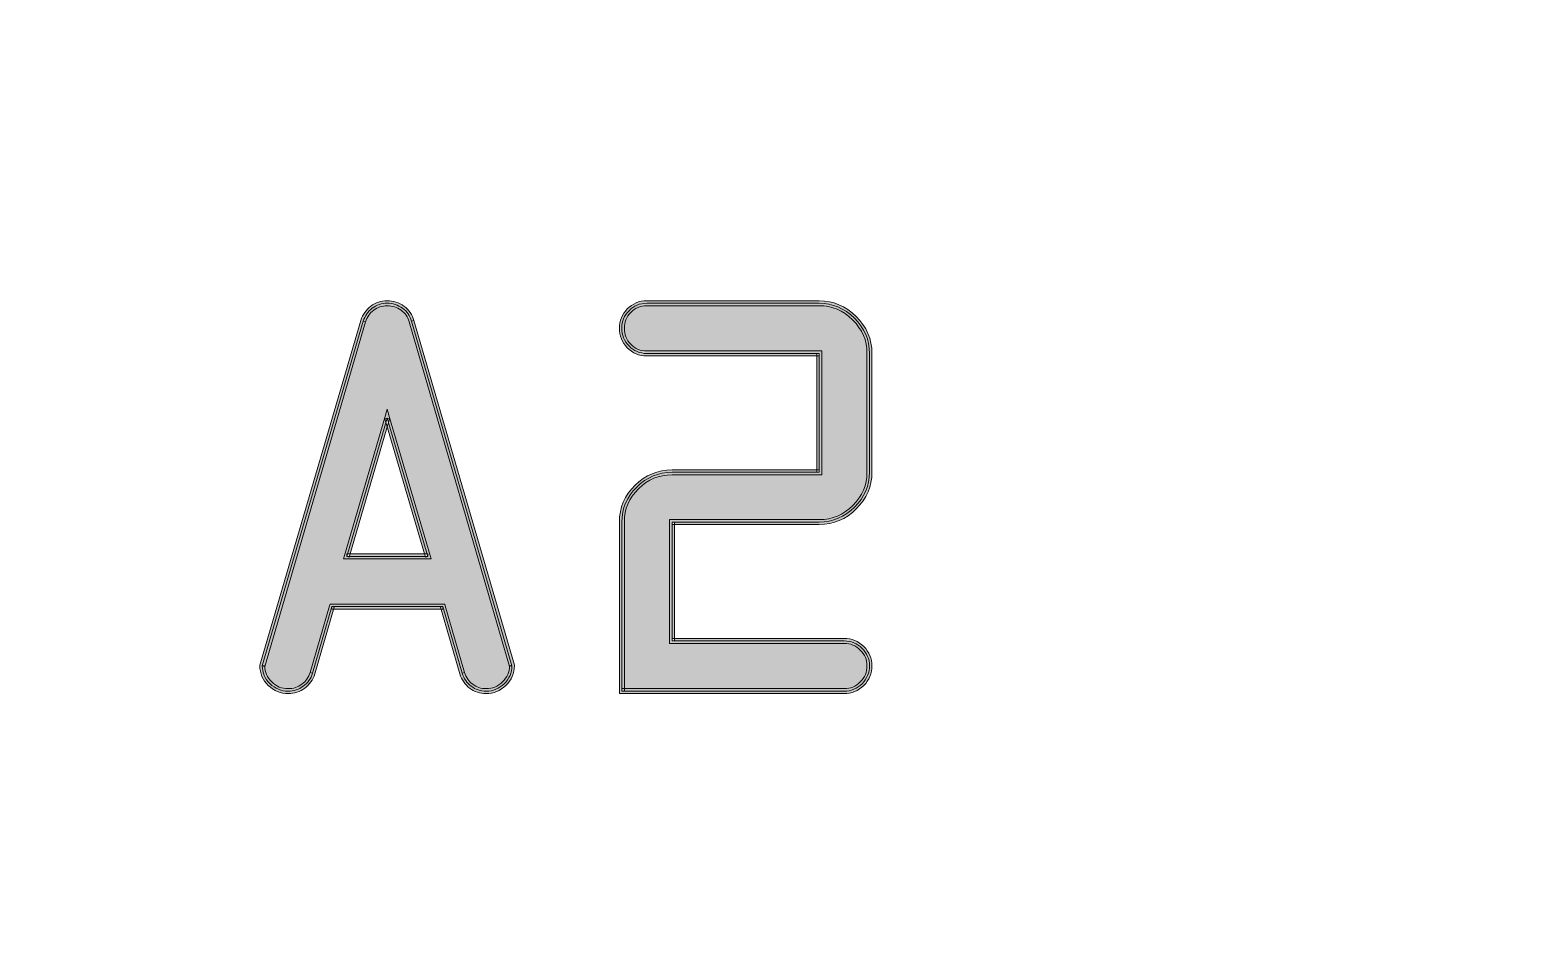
# Model space of a CAD drawing. Header units: inches. Extents: x 3.6 to 56.9, y 3.5 to 76.6.
# Drawn here: x 7.498 to 11.053, y 19.678 to 21.837 of the extents above; entities that cross this region are included whole.
import ezdxf

# ---------------------------------------------------------------- set-up
doc = ezdxf.new("R2010")
doc.units = ezdxf.units.IN
doc.header["$MEASUREMENT"] = 0
doc.layers.add('board', color=7, linetype='Continuous')
doc.layers.add('silk', color=7, linetype='Continuous')

msp = doc.modelspace()

# ---------------------------------------------------------------- hatches: boundary and pattern name
at = {"layer": 'silk', "true_color": 0xffffff}
h = msp.add_hatch(color=7, dxfattribs=at)
h.dxf.hatch_style = 2
edge = h.paths.add_edge_path()
edge.add_spline(control_points=[(8.9004, 20.2756), (8.9004, 20.2756), (9.4272, 20.2756), (9.4272, 20.2756), (9.4425, 20.2756), (9.4545, 20.2806), (9.4655, 20.2916), (9.4765, 20.3026), (9.4814, 20.3145), (9.4814, 20.3299), (9.4814, 20.3444), (9.4765, 20.356), (9.4655, 20.3669), (9.4545, 20.3779), (9.4425, 20.3829), (9.4272, 20.3829), (9.4272, 20.3829), (9.0194, 20.3829), (9.0194, 20.3829), (9.0194, 20.3829), (9.0136, 20.3829), (9.0136, 20.3829), (9.0136, 20.3829), (9.0136, 20.3888), (9.0136, 20.3888), (9.0136, 20.3888), (9.0136, 20.6705), (9.0136, 20.6705), (9.0136, 20.6705), (9.0136, 20.6763), (9.0136, 20.6763), (9.0136, 20.6763), (9.0194, 20.6763), (9.0194, 20.6763), (9.0194, 20.6763), (9.3683, 20.6763), (9.3683, 20.6763), (9.3993, 20.6763), (9.4251, 20.6872), (9.4478, 20.71), (9.4706, 20.7327), (9.4814, 20.7581), (9.4814, 20.7883), (9.4814, 20.7883), (9.4814, 21.07), (9.4814, 21.07), (9.4814, 21.101), (9.4704, 21.1267), (9.4473, 21.1495), (9.4241, 21.1723), (9.3985, 21.1831), (9.3683, 21.1831), (9.3683, 21.1831), (8.9593, 21.1831), (8.9593, 21.1831), (8.944, 21.1831), (8.9323, 21.1782), (8.9217, 21.1673), (8.9111, 21.1563), (8.9063, 21.1446), (8.9063, 21.1301), (8.9063, 21.1147), (8.9111, 21.1027), (8.9217, 21.0918), (8.9323, 21.0808), (8.944, 21.0759), (8.9593, 21.0759), (8.9593, 21.0759), (9.3683, 21.0759), (9.3683, 21.0759), (9.3683, 21.0759), (9.3742, 21.0759), (9.3742, 21.0759), (9.3742, 21.0759), (9.3742, 21.07), (9.3742, 21.07), (9.3742, 21.07), (9.3742, 20.7883), (9.3742, 20.7883), (9.3742, 20.7883), (9.3742, 20.7824), (9.3742, 20.7824), (9.3742, 20.7824), (9.3683, 20.7824), (9.3683, 20.7824), (9.3683, 20.7824), (9.0194, 20.7824), (9.0194, 20.7824), (8.9884, 20.7824), (8.9627, 20.7717), (8.9399, 20.7493), (8.9172, 20.727), (8.9063, 20.7015), (8.9063, 20.6705), (8.9063, 20.6705), (8.9063, 20.2697), (8.9063, 20.2697), (8.9063, 20.2697), (8.9004, 20.2697), (8.9004, 20.2697), (8.9004, 20.2697), (8.9004, 20.2756), (8.9004, 20.2756)], knot_values=[0, 0, 0, 0, 1, 1, 1, 2, 2, 2, 3, 3, 3, 4, 4, 4, 5, 5, 5, 6, 6, 6, 7, 7, 7, 8, 8, 8, 9, 9, 9, 10, 10, 10, 11, 11, 11, 12, 12, 12, 13, 13, 13, 14, 14, 14, 15, 15, 15, 16, 16, 16, 17, 17, 17, 18, 18, 18, 19, 19, 19, 20, 20, 20, 21, 21, 21, 22, 22, 22, 23, 23, 23, 24, 24, 24, 25, 25, 25, 26, 26, 26, 27, 27, 27, 28, 28, 28, 29, 29, 29, 30, 30, 30, 31, 31, 31, 32, 32, 32, 33, 33, 33, 34, 34, 34, 34], degree=3, periodic=1)
edge = h.paths.add_edge_path()
edge.add_spline(control_points=[(8.8945, 20.2697), (8.8945, 20.2697), (8.8945, 20.6705), (8.8945, 20.6705), (8.8945, 20.7039), (8.9072, 20.7338), (8.9316, 20.7577), (8.956, 20.7817), (8.9861, 20.7942), (9.0194, 20.7942), (9.0194, 20.7942), (9.3683, 20.7942), (9.3683, 20.7942), (9.3683, 20.7942), (9.3683, 20.7883), (9.3683, 20.7883), (9.3683, 20.7883), (9.3624, 20.7883), (9.3624, 20.7883), (9.3624, 20.7883), (9.3624, 21.07), (9.3624, 21.07), (9.3624, 21.07), (9.3683, 21.07), (9.3683, 21.07), (9.3683, 21.07), (9.3683, 21.0641), (9.3683, 21.0641), (9.3683, 21.0641), (8.9593, 21.0641), (8.9593, 21.0641), (8.9416, 21.0641), (8.9255, 21.0709), (8.9133, 21.0836), (8.9011, 21.0962), (8.8945, 21.1125), (8.8945, 21.1301), (8.8945, 21.147), (8.9011, 21.1629), (8.9133, 21.1754), (8.9255, 21.1881), (8.9416, 21.1949), (8.9593, 21.1949), (8.9593, 21.1949), (9.3683, 21.1949), (9.3683, 21.1949), (9.4009, 21.1949), (9.4308, 21.1822), (9.4555, 21.1579), (9.4803, 21.1335), (9.4932, 21.1034), (9.4932, 21.07), (9.4932, 21.07), (9.4932, 20.7883), (9.4932, 20.7883), (9.4932, 20.7557), (9.4805, 20.726), (9.4561, 20.7016), (9.4318, 20.6773), (9.4017, 20.6646), (9.3683, 20.6646), (9.3683, 20.6646), (9.0194, 20.6646), (9.0194, 20.6646), (9.0194, 20.6646), (9.0194, 20.6705), (9.0194, 20.6705), (9.0194, 20.6705), (9.0253, 20.6705), (9.0253, 20.6705), (9.0253, 20.6705), (9.0253, 20.3888), (9.0253, 20.3888), (9.0253, 20.3888), (9.0194, 20.3888), (9.0194, 20.3888), (9.0194, 20.3888), (9.0194, 20.3947), (9.0194, 20.3947), (9.0194, 20.3947), (9.4272, 20.3947), (9.4272, 20.3947), (9.4449, 20.3947), (9.4612, 20.3879), (9.4738, 20.3753), (9.4864, 20.3627), (9.4932, 20.3468), (9.4932, 20.3299), (9.4932, 20.3122), (9.4864, 20.2959), (9.4738, 20.2833), (9.4612, 20.2706), (9.4449, 20.2639), (9.4272, 20.2639), (9.4272, 20.2639), (8.9004, 20.2639), (8.9004, 20.2639), (8.9004, 20.2639), (8.8945, 20.2639), (8.8945, 20.2639), (8.8945, 20.2639), (8.8945, 20.2697), (8.8945, 20.2697)], knot_values=[0, 0, 0, 0, 1, 1, 1, 2, 2, 2, 3, 3, 3, 4, 4, 4, 5, 5, 5, 6, 6, 6, 7, 7, 7, 8, 8, 8, 9, 9, 9, 10, 10, 10, 11, 11, 11, 12, 12, 12, 13, 13, 13, 14, 14, 14, 15, 15, 15, 16, 16, 16, 17, 17, 17, 18, 18, 18, 19, 19, 19, 20, 20, 20, 21, 21, 21, 22, 22, 22, 23, 23, 23, 24, 24, 24, 25, 25, 25, 26, 26, 26, 27, 27, 27, 28, 28, 28, 29, 29, 29, 30, 30, 30, 31, 31, 31, 32, 32, 32, 33, 33, 33, 34, 34, 34, 34], degree=3, periodic=1)
h.paths.add_polyline_path([(8.243, 20.5908), (8.3385, 20.9184), (8.3441, 20.9377), (8.3498, 20.9184), (8.4464, 20.5908), (8.4487, 20.5832), (8.4408, 20.5832), (8.2487, 20.5832), (8.2408, 20.5832)])
h.paths.add_polyline_path([(8.2487, 20.595), (8.4408, 20.595), (8.4408, 20.5891), (8.4351, 20.5875), (8.3385, 20.9151), (8.3441, 20.9168), (8.3498, 20.9151), (8.2543, 20.5875), (8.2487, 20.5891)])
edge = h.paths.add_edge_path()
edge.add_spline(control_points=[(8.0542, 20.3299), (8.0542, 20.3146), (8.0593, 20.3026), (8.0707, 20.2917), (8.082, 20.2807), (8.0943, 20.2756), (8.1096, 20.2756), (8.122, 20.2756), (8.1322, 20.279), (8.142, 20.2863), (8.1519, 20.2936), (8.1581, 20.3023), (8.1617, 20.3139), (8.1617, 20.3139), (8.1673, 20.3122), (8.1673, 20.3122), (8.1673, 20.3122), (8.1617, 20.3138), (8.1617, 20.3138), (8.1617, 20.3138), (8.2077, 20.4718), (8.2077, 20.4718), (8.2077, 20.4718), (8.2089, 20.476), (8.2089, 20.476), (8.2089, 20.476), (8.2133, 20.476), (8.2133, 20.476), (8.2133, 20.476), (8.4761, 20.476), (8.4761, 20.476), (8.4761, 20.476), (8.4806, 20.476), (8.4806, 20.476), (8.4806, 20.476), (8.4818, 20.4718), (8.4818, 20.4718), (8.4818, 20.4718), (8.5278, 20.3138), (8.5278, 20.3138), (8.5278, 20.3138), (8.5221, 20.3122), (8.5221, 20.3122), (8.5221, 20.3122), (8.5277, 20.3139), (8.5277, 20.3139), (8.5314, 20.3022), (8.5374, 20.2935), (8.5469, 20.2862), (8.5563, 20.279), (8.5663, 20.2756), (8.5787, 20.2756), (8.594, 20.2756), (8.6062, 20.2807), (8.6176, 20.2917), (8.6289, 20.3026), (8.6341, 20.3146), (8.6341, 20.3299), (8.6341, 20.3299), (8.6399, 20.3299), (8.6399, 20.3299), (8.6399, 20.3299), (8.6343, 20.3282), (8.6343, 20.3282), (8.6343, 20.3282), (8.3962, 21.1449), (8.3962, 21.1449), (8.3962, 21.1449), (8.3962, 21.1451), (8.3962, 21.1451), (8.3962, 21.1451), (8.3962, 21.1452), (8.3962, 21.1452), (8.3933, 21.1567), (8.3874, 21.1652), (8.3772, 21.1724), (8.367, 21.1798), (8.3566, 21.1831), (8.3441, 21.1831), (8.3317, 21.1831), (8.3218, 21.1798), (8.3124, 21.1726), (8.3029, 21.1653), (8.2968, 21.1566), (8.2932, 21.1448), (8.2932, 21.1448), (8.2876, 21.1466), (8.2876, 21.1466), (8.2876, 21.1466), (8.2932, 21.1449), (8.2932, 21.1449), (8.2932, 21.1449), (8.054, 20.3282), (8.054, 20.3282), (8.054, 20.3282), (8.0483, 20.3299), (8.0483, 20.3299), (8.0483, 20.3299), (8.0542, 20.3299), (8.0542, 20.3299)], knot_values=[0, 0, 0, 0, 1, 1, 1, 2, 2, 2, 3, 3, 3, 4, 4, 4, 5, 5, 5, 6, 6, 6, 7, 7, 7, 8, 8, 8, 9, 9, 9, 10, 10, 10, 11, 11, 11, 12, 12, 12, 13, 13, 13, 14, 14, 14, 15, 15, 15, 16, 16, 16, 17, 17, 17, 18, 18, 18, 19, 19, 19, 20, 20, 20, 21, 21, 21, 22, 22, 22, 23, 23, 23, 24, 24, 24, 25, 25, 25, 26, 26, 26, 27, 27, 27, 28, 28, 28, 29, 29, 29, 30, 30, 30, 31, 31, 31, 32, 32, 32, 33, 33, 33, 33], degree=3, periodic=1)
edge = h.paths.add_edge_path()
edge.add_spline(control_points=[(8.0427, 20.3315), (8.0427, 20.3315), (8.2819, 21.1483), (8.2819, 21.1483), (8.2819, 21.1483), (8.2819, 21.1483), (8.2819, 21.1483), (8.2819, 21.1483), (8.2819, 21.1484), (8.2819, 21.1484), (8.2861, 21.1618), (8.2942, 21.1735), (8.3052, 21.1819), (8.3162, 21.1904), (8.3298, 21.1949), (8.3441, 21.1949), (8.3584, 21.1949), (8.3723, 21.1904), (8.3841, 21.182), (8.3959, 21.1736), (8.4042, 21.1616), (8.4076, 21.148), (8.4076, 21.148), (8.4019, 21.1466), (8.4019, 21.1466), (8.4019, 21.1466), (8.4075, 21.1482), (8.4075, 21.1482), (8.4075, 21.1482), (8.6456, 20.3315), (8.6456, 20.3315), (8.6456, 20.3315), (8.6458, 20.3307), (8.6458, 20.3307), (8.6458, 20.3307), (8.6458, 20.3299), (8.6458, 20.3299), (8.6458, 20.3121), (8.6388, 20.2958), (8.6258, 20.2832), (8.6128, 20.2706), (8.5963, 20.2639), (8.5787, 20.2639), (8.5644, 20.2639), (8.5507, 20.2684), (8.5397, 20.2769), (8.5288, 20.2853), (8.5207, 20.297), (8.5165, 20.3104), (8.5165, 20.3104), (8.5165, 20.3105), (8.5165, 20.3105), (8.5165, 20.3105), (8.5164, 20.3105), (8.5164, 20.3105), (8.5164, 20.3105), (8.4705, 20.4685), (8.4705, 20.4685), (8.4705, 20.4685), (8.4761, 20.4701), (8.4761, 20.4701), (8.4761, 20.4701), (8.4761, 20.4642), (8.4761, 20.4642), (8.4761, 20.4642), (8.2133, 20.4642), (8.2133, 20.4642), (8.2133, 20.4642), (8.2133, 20.4701), (8.2133, 20.4701), (8.2133, 20.4701), (8.219, 20.4685), (8.219, 20.4685), (8.219, 20.4685), (8.173, 20.3105), (8.173, 20.3105), (8.173, 20.3105), (8.173, 20.3105), (8.173, 20.3105), (8.173, 20.3105), (8.173, 20.3104), (8.173, 20.3104), (8.1688, 20.297), (8.1604, 20.2852), (8.149, 20.2768), (8.1377, 20.2684), (8.1239, 20.2639), (8.1096, 20.2639), (8.0919, 20.2639), (8.0755, 20.2706), (8.0625, 20.2832), (8.0495, 20.2958), (8.0424, 20.3121), (8.0424, 20.3299), (8.0424, 20.3299), (8.0424, 20.3307), (8.0424, 20.3307), (8.0424, 20.3307), (8.0427, 20.3315), (8.0427, 20.3315)], knot_values=[0, 0, 0, 0, 1, 1, 1, 2, 2, 2, 3, 3, 3, 4, 4, 4, 5, 5, 5, 6, 6, 6, 7, 7, 7, 8, 8, 8, 9, 9, 9, 10, 10, 10, 11, 11, 11, 12, 12, 12, 13, 13, 13, 14, 14, 14, 15, 15, 15, 16, 16, 16, 17, 17, 17, 18, 18, 18, 19, 19, 19, 20, 20, 20, 21, 21, 21, 22, 22, 22, 23, 23, 23, 24, 24, 24, 25, 25, 25, 26, 26, 26, 27, 27, 27, 28, 28, 28, 29, 29, 29, 30, 30, 30, 31, 31, 31, 32, 32, 32, 33, 33, 33, 33], degree=3, periodic=1)
h = msp.add_hatch(color=7, dxfattribs=at)
h.dxf.hatch_style = 2
edge = h.paths.add_edge_path()
edge.add_spline(control_points=[(8.9004, 20.2697), (8.9004, 20.2697), (8.9004, 20.6705), (8.9004, 20.6705), (8.9004, 20.7027), (8.9122, 20.7304), (8.9358, 20.7535), (8.9593, 20.7767), (8.9872, 20.7883), (9.0194, 20.7883), (9.0194, 20.7883), (9.3683, 20.7883), (9.3683, 20.7883), (9.3683, 20.7883), (9.3683, 21.07), (9.3683, 21.07), (9.3683, 21.07), (8.9593, 21.07), (8.9593, 21.07), (8.9428, 21.07), (8.9289, 21.0759), (8.9175, 21.0877), (8.9061, 21.0995), (8.9004, 21.1136), (8.9004, 21.1301), (8.9004, 21.1458), (8.9061, 21.1596), (8.9175, 21.1713), (8.9289, 21.1831), (8.9428, 21.189), (8.9593, 21.189), (8.9593, 21.189), (9.3683, 21.189), (9.3683, 21.189), (9.3997, 21.189), (9.4274, 21.1772), (9.4514, 21.1537), (9.4754, 21.1301), (9.4873, 21.1022), (9.4873, 21.07), (9.4873, 21.07), (9.4873, 20.7883), (9.4873, 20.7883), (9.4873, 20.7569), (9.4755, 20.7294), (9.452, 20.7058), (9.4284, 20.6822), (9.4005, 20.6705), (9.3683, 20.6705), (9.3683, 20.6705), (9.0194, 20.6705), (9.0194, 20.6705), (9.0194, 20.6705), (9.0194, 20.3888), (9.0194, 20.3888), (9.0194, 20.3888), (9.4272, 20.3888), (9.4272, 20.3888), (9.4437, 20.3888), (9.4579, 20.3829), (9.4697, 20.3711), (9.4814, 20.3593), (9.4873, 20.3456), (9.4873, 20.3299), (9.4873, 20.3134), (9.4814, 20.2992), (9.4697, 20.2874), (9.4579, 20.2756), (9.4437, 20.2697), (9.4272, 20.2697), (9.4272, 20.2697), (8.9004, 20.2697), (8.9004, 20.2697)], knot_values=[0, 0, 0, 0, 1, 1, 1, 2, 2, 2, 3, 3, 3, 4, 4, 4, 5, 5, 5, 6, 6, 6, 7, 7, 7, 8, 8, 8, 9, 9, 9, 10, 10, 10, 11, 11, 11, 12, 12, 12, 13, 13, 13, 14, 14, 14, 15, 15, 15, 16, 16, 16, 17, 17, 17, 18, 18, 18, 19, 19, 19, 20, 20, 20, 21, 21, 21, 22, 22, 22, 23, 23, 23, 24, 24, 24, 24], degree=3, periodic=1)
h.paths.add_polyline_path([(8.2487, 20.5891), (8.4408, 20.5891), (8.3441, 20.9168)])
edge = h.paths.add_edge_path()
edge.add_spline(control_points=[(8.0483, 20.3299), (8.0483, 20.3299), (8.2876, 21.1466), (8.2876, 21.1466), (8.2915, 21.1592), (8.2986, 21.1694), (8.3088, 21.1772), (8.319, 21.1851), (8.3308, 21.189), (8.3441, 21.189), (8.3575, 21.189), (8.3697, 21.1851), (8.3807, 21.1772), (8.3917, 21.1694), (8.3987, 21.1592), (8.4019, 21.1466), (8.4019, 21.1466), (8.6399, 20.3299), (8.6399, 20.3299), (8.6399, 20.3134), (8.6339, 20.2992), (8.6217, 20.2874), (8.6095, 20.2756), (8.5952, 20.2697), (8.5787, 20.2697), (8.5653, 20.2697), (8.5535, 20.2737), (8.5433, 20.2815), (8.5331, 20.2894), (8.526, 20.2996), (8.5221, 20.3122), (8.5221, 20.3122), (8.4761, 20.4701), (8.4761, 20.4701), (8.4761, 20.4701), (8.2133, 20.4701), (8.2133, 20.4701), (8.2133, 20.4701), (8.1673, 20.3122), (8.1673, 20.3122), (8.1634, 20.2996), (8.1561, 20.2894), (8.1455, 20.2815), (8.1349, 20.2737), (8.123, 20.2697), (8.1096, 20.2697), (8.0931, 20.2697), (8.0788, 20.2756), (8.0666, 20.2874), (8.0544, 20.2992), (8.0483, 20.3134), (8.0483, 20.3299)], knot_values=[0, 0, 0, 0, 1, 1, 1, 2, 2, 2, 3, 3, 3, 4, 4, 4, 5, 5, 5, 6, 6, 6, 7, 7, 7, 8, 8, 8, 9, 9, 9, 10, 10, 10, 11, 11, 11, 12, 12, 12, 13, 13, 13, 14, 14, 14, 15, 15, 15, 16, 16, 16, 17, 17, 17, 17], degree=3, periodic=1)

# ---------------------------------------------------------------- linework, layer by layer
at = {"layer": 'board', "color": 7, "lineweight": 20, "true_color": 0xffffff}
msp.add_open_spline([(56.8521, 12.1646), (56.8521, 12.1646), (55.3337, 10.6434), (55.3337, 10.6434), (55.3337, 10.6434), (43.9474, 10.6434), (43.9474, 10.6434), (43.9474, 10.6434), (41.4173, 8.1094), (41.4173, 8.1094), (41.4173, 8.1094), (8.7761, 8.1094), (8.7761, 8.1094), (8.7761, 8.1094), (6.246, 10.6434), (6.246, 10.6434), (6.246, 10.6434), (4.7111, 10.6434), (4.7111, 10.6434), (4.2186, 10.5873), (3.7727, 10.9401), (3.7148, 11.4312), (3.7074, 11.4979), (3.7074, 11.5709), (3.7148, 11.6404), (3.7148, 11.6404), (3.7148, 75.5088), (3.7148, 75.5088), (3.6569, 76.0016), (4.0097, 76.4482), (4.5011, 76.5061), (4.5706, 76.5142), (4.6408, 76.5142), (4.7114, 76.5061), (4.7114, 76.5061), (55.8558, 76.5061), (55.8558, 76.5061), (56.3487, 76.5636), (56.7949, 76.2104), (56.8521, 75.7176), (56.8602, 75.6481), (56.8602, 75.5779), (56.8521, 75.5088), (56.8521, 75.5088), (56.8521, 12.1646), (56.8521, 12.1646)], degree=3, knots=[0, 0, 0, 0, 1, 1, 1, 2, 2, 2, 3, 3, 3, 4, 4, 4, 5, 5, 5, 6, 6, 6, 7, 7, 7, 8, 8, 8, 9, 9, 9, 10, 10, 10, 11, 11, 11, 12, 12, 12, 13, 13, 13, 14, 14, 14, 15, 15, 15, 15], dxfattribs=at)
at = {"layer": 'silk', "lineweight": 0}
for points in [[(8.243, 20.5908), (8.3385, 20.9184), (8.3441, 20.9377), (8.3498, 20.9184), (8.4464, 20.5908), (8.4487, 20.5832), (8.4408, 20.5832), (8.2487, 20.5832), (8.2408, 20.5832), (8.243, 20.5908)], [(8.2487, 20.5891), (8.4408, 20.5891), (8.3441, 20.9168), (8.2487, 20.5891)], [(8.2487, 20.595), (8.4408, 20.595), (8.4408, 20.5891), (8.4351, 20.5875), (8.3385, 20.9151), (8.3441, 20.9168), (8.3498, 20.9151), (8.2543, 20.5875), (8.2487, 20.5891), (8.2487, 20.595)]]:
    msp.add_lwpolyline(points, dxfattribs=at)
for points, knots in [([(8.0427, 20.3315), (8.0427, 20.3315), (8.2819, 21.1483), (8.2819, 21.1483), (8.2819, 21.1483), (8.2819, 21.1483), (8.2819, 21.1483), (8.2819, 21.1483), (8.2819, 21.1484), (8.2819, 21.1484), (8.2861, 21.1618), (8.2942, 21.1735), (8.3052, 21.1819), (8.3162, 21.1904), (8.3298, 21.1949), (8.3441, 21.1949), (8.3584, 21.1949), (8.3723, 21.1904), (8.3841, 21.182), (8.3959, 21.1736), (8.4042, 21.1616), (8.4076, 21.148), (8.4076, 21.148), (8.4019, 21.1466), (8.4019, 21.1466), (8.4019, 21.1466), (8.4075, 21.1482), (8.4075, 21.1482), (8.4075, 21.1482), (8.6456, 20.3315), (8.6456, 20.3315), (8.6456, 20.3315), (8.6458, 20.3307), (8.6458, 20.3307), (8.6458, 20.3307), (8.6458, 20.3299), (8.6458, 20.3299), (8.6458, 20.3121), (8.6388, 20.2958), (8.6258, 20.2832), (8.6128, 20.2706), (8.5963, 20.2639), (8.5787, 20.2639), (8.5644, 20.2639), (8.5507, 20.2684), (8.5397, 20.2769), (8.5288, 20.2853), (8.5207, 20.297), (8.5165, 20.3104), (8.5165, 20.3104), (8.5165, 20.3105), (8.5165, 20.3105), (8.5165, 20.3105), (8.5164, 20.3105), (8.5164, 20.3105), (8.5164, 20.3105), (8.4705, 20.4685), (8.4705, 20.4685), (8.4705, 20.4685), (8.4761, 20.4701), (8.4761, 20.4701), (8.4761, 20.4701), (8.4761, 20.4642), (8.4761, 20.4642), (8.4761, 20.4642), (8.2133, 20.4642), (8.2133, 20.4642), (8.2133, 20.4642), (8.2133, 20.4701), (8.2133, 20.4701), (8.2133, 20.4701), (8.219, 20.4685), (8.219, 20.4685), (8.219, 20.4685), (8.173, 20.3105), (8.173, 20.3105), (8.173, 20.3105), (8.173, 20.3105), (8.173, 20.3105), (8.173, 20.3105), (8.173, 20.3104), (8.173, 20.3104), (8.1688, 20.297), (8.1604, 20.2852), (8.149, 20.2768), (8.1377, 20.2684), (8.1239, 20.2639), (8.1096, 20.2639), (8.0919, 20.2639), (8.0755, 20.2706), (8.0625, 20.2832), (8.0495, 20.2958), (8.0424, 20.3121), (8.0424, 20.3299), (8.0424, 20.3299), (8.0424, 20.3307), (8.0424, 20.3307), (8.0424, 20.3307), (8.0427, 20.3315), (8.0427, 20.3315)], [0, 0, 0, 0, 1, 1, 1, 2, 2, 2, 3, 3, 3, 4, 4, 4, 5, 5, 5, 6, 6, 6, 7, 7, 7, 8, 8, 8, 9, 9, 9, 10, 10, 10, 11, 11, 11, 12, 12, 12, 13, 13, 13, 14, 14, 14, 15, 15, 15, 16, 16, 16, 17, 17, 17, 18, 18, 18, 19, 19, 19, 20, 20, 20, 21, 21, 21, 22, 22, 22, 23, 23, 23, 24, 24, 24, 25, 25, 25, 26, 26, 26, 27, 27, 27, 28, 28, 28, 29, 29, 29, 30, 30, 30, 31, 31, 31, 32, 32, 32, 33, 33, 33, 33]), ([(8.0483, 20.3299), (8.0483, 20.3299), (8.2876, 21.1466), (8.2876, 21.1466), (8.2915, 21.1592), (8.2986, 21.1694), (8.3088, 21.1772), (8.319, 21.1851), (8.3308, 21.189), (8.3441, 21.189), (8.3575, 21.189), (8.3697, 21.1851), (8.3807, 21.1772), (8.3917, 21.1694), (8.3987, 21.1592), (8.4019, 21.1466), (8.4019, 21.1466), (8.6399, 20.3299), (8.6399, 20.3299), (8.6399, 20.3134), (8.6339, 20.2992), (8.6217, 20.2874), (8.6095, 20.2756), (8.5952, 20.2697), (8.5787, 20.2697), (8.5653, 20.2697), (8.5535, 20.2737), (8.5433, 20.2815), (8.5331, 20.2894), (8.526, 20.2996), (8.5221, 20.3122), (8.5221, 20.3122), (8.4761, 20.4701), (8.4761, 20.4701), (8.4761, 20.4701), (8.2133, 20.4701), (8.2133, 20.4701), (8.2133, 20.4701), (8.1673, 20.3122), (8.1673, 20.3122), (8.1634, 20.2996), (8.1561, 20.2894), (8.1455, 20.2815), (8.1349, 20.2737), (8.123, 20.2697), (8.1096, 20.2697), (8.0931, 20.2697), (8.0788, 20.2756), (8.0666, 20.2874), (8.0544, 20.2992), (8.0483, 20.3134), (8.0483, 20.3299)], [0, 0, 0, 0, 1, 1, 1, 2, 2, 2, 3, 3, 3, 4, 4, 4, 5, 5, 5, 6, 6, 6, 7, 7, 7, 8, 8, 8, 9, 9, 9, 10, 10, 10, 11, 11, 11, 12, 12, 12, 13, 13, 13, 14, 14, 14, 15, 15, 15, 16, 16, 16, 17, 17, 17, 17]), ([(8.8945, 20.2697), (8.8945, 20.2697), (8.8945, 20.6705), (8.8945, 20.6705), (8.8945, 20.7039), (8.9072, 20.7338), (8.9316, 20.7577), (8.956, 20.7817), (8.9861, 20.7942), (9.0194, 20.7942), (9.0194, 20.7942), (9.3683, 20.7942), (9.3683, 20.7942), (9.3683, 20.7942), (9.3683, 20.7883), (9.3683, 20.7883), (9.3683, 20.7883), (9.3624, 20.7883), (9.3624, 20.7883), (9.3624, 20.7883), (9.3624, 21.07), (9.3624, 21.07), (9.3624, 21.07), (9.3683, 21.07), (9.3683, 21.07), (9.3683, 21.07), (9.3683, 21.0641), (9.3683, 21.0641), (9.3683, 21.0641), (8.9593, 21.0641), (8.9593, 21.0641), (8.9416, 21.0641), (8.9255, 21.0709), (8.9133, 21.0836), (8.9011, 21.0962), (8.8945, 21.1125), (8.8945, 21.1301), (8.8945, 21.147), (8.9011, 21.1629), (8.9133, 21.1754), (8.9255, 21.1881), (8.9416, 21.1949), (8.9593, 21.1949), (8.9593, 21.1949), (9.3683, 21.1949), (9.3683, 21.1949), (9.4009, 21.1949), (9.4308, 21.1822), (9.4555, 21.1579), (9.4803, 21.1335), (9.4932, 21.1034), (9.4932, 21.07), (9.4932, 21.07), (9.4932, 20.7883), (9.4932, 20.7883), (9.4932, 20.7557), (9.4805, 20.726), (9.4561, 20.7016), (9.4318, 20.6773), (9.4017, 20.6646), (9.3683, 20.6646), (9.3683, 20.6646), (9.0194, 20.6646), (9.0194, 20.6646), (9.0194, 20.6646), (9.0194, 20.6705), (9.0194, 20.6705), (9.0194, 20.6705), (9.0253, 20.6705), (9.0253, 20.6705), (9.0253, 20.6705), (9.0253, 20.3888), (9.0253, 20.3888), (9.0253, 20.3888), (9.0194, 20.3888), (9.0194, 20.3888), (9.0194, 20.3888), (9.0194, 20.3947), (9.0194, 20.3947), (9.0194, 20.3947), (9.4272, 20.3947), (9.4272, 20.3947), (9.4449, 20.3947), (9.4612, 20.3879), (9.4738, 20.3753), (9.4864, 20.3627), (9.4932, 20.3468), (9.4932, 20.3299), (9.4932, 20.3122), (9.4864, 20.2959), (9.4738, 20.2833), (9.4612, 20.2706), (9.4449, 20.2639), (9.4272, 20.2639), (9.4272, 20.2639), (8.9004, 20.2639), (8.9004, 20.2639), (8.9004, 20.2639), (8.8945, 20.2639), (8.8945, 20.2639), (8.8945, 20.2639), (8.8945, 20.2697), (8.8945, 20.2697)], [0, 0, 0, 0, 1, 1, 1, 2, 2, 2, 3, 3, 3, 4, 4, 4, 5, 5, 5, 6, 6, 6, 7, 7, 7, 8, 8, 8, 9, 9, 9, 10, 10, 10, 11, 11, 11, 12, 12, 12, 13, 13, 13, 14, 14, 14, 15, 15, 15, 16, 16, 16, 17, 17, 17, 18, 18, 18, 19, 19, 19, 20, 20, 20, 21, 21, 21, 22, 22, 22, 23, 23, 23, 24, 24, 24, 25, 25, 25, 26, 26, 26, 27, 27, 27, 28, 28, 28, 29, 29, 29, 30, 30, 30, 31, 31, 31, 32, 32, 32, 33, 33, 33, 34, 34, 34, 34]), ([(8.9004, 20.2697), (8.9004, 20.2697), (8.9004, 20.6705), (8.9004, 20.6705), (8.9004, 20.7027), (8.9122, 20.7304), (8.9358, 20.7535), (8.9593, 20.7767), (8.9872, 20.7883), (9.0194, 20.7883), (9.0194, 20.7883), (9.3683, 20.7883), (9.3683, 20.7883), (9.3683, 20.7883), (9.3683, 21.07), (9.3683, 21.07), (9.3683, 21.07), (8.9593, 21.07), (8.9593, 21.07), (8.9428, 21.07), (8.9289, 21.0759), (8.9175, 21.0877), (8.9061, 21.0995), (8.9004, 21.1136), (8.9004, 21.1301), (8.9004, 21.1458), (8.9061, 21.1596), (8.9175, 21.1713), (8.9289, 21.1831), (8.9428, 21.189), (8.9593, 21.189), (8.9593, 21.189), (9.3683, 21.189), (9.3683, 21.189), (9.3997, 21.189), (9.4274, 21.1772), (9.4514, 21.1537), (9.4754, 21.1301), (9.4873, 21.1022), (9.4873, 21.07), (9.4873, 21.07), (9.4873, 20.7883), (9.4873, 20.7883), (9.4873, 20.7569), (9.4755, 20.7294), (9.452, 20.7058), (9.4284, 20.6822), (9.4005, 20.6705), (9.3683, 20.6705), (9.3683, 20.6705), (9.0194, 20.6705), (9.0194, 20.6705), (9.0194, 20.6705), (9.0194, 20.3888), (9.0194, 20.3888), (9.0194, 20.3888), (9.4272, 20.3888), (9.4272, 20.3888), (9.4437, 20.3888), (9.4579, 20.3829), (9.4697, 20.3711), (9.4814, 20.3593), (9.4873, 20.3456), (9.4873, 20.3299), (9.4873, 20.3134), (9.4814, 20.2992), (9.4697, 20.2874), (9.4579, 20.2756), (9.4437, 20.2697), (9.4272, 20.2697), (9.4272, 20.2697), (8.9004, 20.2697), (8.9004, 20.2697)], [0, 0, 0, 0, 1, 1, 1, 2, 2, 2, 3, 3, 3, 4, 4, 4, 5, 5, 5, 6, 6, 6, 7, 7, 7, 8, 8, 8, 9, 9, 9, 10, 10, 10, 11, 11, 11, 12, 12, 12, 13, 13, 13, 14, 14, 14, 15, 15, 15, 16, 16, 16, 17, 17, 17, 18, 18, 18, 19, 19, 19, 20, 20, 20, 21, 21, 21, 22, 22, 22, 23, 23, 23, 24, 24, 24, 24]), ([(8.0542, 20.3299), (8.0542, 20.3146), (8.0593, 20.3026), (8.0707, 20.2917), (8.082, 20.2807), (8.0943, 20.2756), (8.1096, 20.2756), (8.122, 20.2756), (8.1322, 20.279), (8.142, 20.2863), (8.1519, 20.2936), (8.1581, 20.3023), (8.1617, 20.3139), (8.1617, 20.3139), (8.1673, 20.3122), (8.1673, 20.3122), (8.1673, 20.3122), (8.1617, 20.3138), (8.1617, 20.3138), (8.1617, 20.3138), (8.2077, 20.4718), (8.2077, 20.4718), (8.2077, 20.4718), (8.2089, 20.476), (8.2089, 20.476), (8.2089, 20.476), (8.2133, 20.476), (8.2133, 20.476), (8.2133, 20.476), (8.4761, 20.476), (8.4761, 20.476), (8.4761, 20.476), (8.4806, 20.476), (8.4806, 20.476), (8.4806, 20.476), (8.4818, 20.4718), (8.4818, 20.4718), (8.4818, 20.4718), (8.5278, 20.3138), (8.5278, 20.3138), (8.5278, 20.3138), (8.5221, 20.3122), (8.5221, 20.3122), (8.5221, 20.3122), (8.5277, 20.3139), (8.5277, 20.3139), (8.5314, 20.3022), (8.5374, 20.2935), (8.5469, 20.2862), (8.5563, 20.279), (8.5663, 20.2756), (8.5787, 20.2756), (8.594, 20.2756), (8.6062, 20.2807), (8.6176, 20.2917), (8.6289, 20.3026), (8.6341, 20.3146), (8.6341, 20.3299), (8.6341, 20.3299), (8.6399, 20.3299), (8.6399, 20.3299), (8.6399, 20.3299), (8.6343, 20.3282), (8.6343, 20.3282), (8.6343, 20.3282), (8.3962, 21.1449), (8.3962, 21.1449), (8.3962, 21.1449), (8.3962, 21.1451), (8.3962, 21.1451), (8.3962, 21.1451), (8.3962, 21.1452), (8.3962, 21.1452), (8.3933, 21.1567), (8.3874, 21.1652), (8.3772, 21.1724), (8.367, 21.1798), (8.3566, 21.1831), (8.3441, 21.1831), (8.3317, 21.1831), (8.3218, 21.1798), (8.3124, 21.1726), (8.3029, 21.1653), (8.2968, 21.1566), (8.2932, 21.1448), (8.2932, 21.1448), (8.2876, 21.1466), (8.2876, 21.1466), (8.2876, 21.1466), (8.2932, 21.1449), (8.2932, 21.1449), (8.2932, 21.1449), (8.054, 20.3282), (8.054, 20.3282), (8.054, 20.3282), (8.0483, 20.3299), (8.0483, 20.3299), (8.0483, 20.3299), (8.0542, 20.3299), (8.0542, 20.3299)], [0, 0, 0, 0, 1, 1, 1, 2, 2, 2, 3, 3, 3, 4, 4, 4, 5, 5, 5, 6, 6, 6, 7, 7, 7, 8, 8, 8, 9, 9, 9, 10, 10, 10, 11, 11, 11, 12, 12, 12, 13, 13, 13, 14, 14, 14, 15, 15, 15, 16, 16, 16, 17, 17, 17, 18, 18, 18, 19, 19, 19, 20, 20, 20, 21, 21, 21, 22, 22, 22, 23, 23, 23, 24, 24, 24, 25, 25, 25, 26, 26, 26, 27, 27, 27, 28, 28, 28, 29, 29, 29, 30, 30, 30, 31, 31, 31, 32, 32, 32, 33, 33, 33, 33]), ([(8.9004, 20.2756), (8.9004, 20.2756), (9.4272, 20.2756), (9.4272, 20.2756), (9.4425, 20.2756), (9.4545, 20.2806), (9.4655, 20.2916), (9.4765, 20.3026), (9.4814, 20.3145), (9.4814, 20.3299), (9.4814, 20.3444), (9.4765, 20.356), (9.4655, 20.3669), (9.4545, 20.3779), (9.4425, 20.3829), (9.4272, 20.3829), (9.4272, 20.3829), (9.0194, 20.3829), (9.0194, 20.3829), (9.0194, 20.3829), (9.0136, 20.3829), (9.0136, 20.3829), (9.0136, 20.3829), (9.0136, 20.3888), (9.0136, 20.3888), (9.0136, 20.3888), (9.0136, 20.6705), (9.0136, 20.6705), (9.0136, 20.6705), (9.0136, 20.6763), (9.0136, 20.6763), (9.0136, 20.6763), (9.0194, 20.6763), (9.0194, 20.6763), (9.0194, 20.6763), (9.3683, 20.6763), (9.3683, 20.6763), (9.3993, 20.6763), (9.4251, 20.6872), (9.4478, 20.71), (9.4706, 20.7327), (9.4814, 20.7581), (9.4814, 20.7883), (9.4814, 20.7883), (9.4814, 21.07), (9.4814, 21.07), (9.4814, 21.101), (9.4704, 21.1267), (9.4473, 21.1495), (9.4241, 21.1723), (9.3985, 21.1831), (9.3683, 21.1831), (9.3683, 21.1831), (8.9593, 21.1831), (8.9593, 21.1831), (8.944, 21.1831), (8.9323, 21.1782), (8.9217, 21.1673), (8.9111, 21.1563), (8.9063, 21.1446), (8.9063, 21.1301), (8.9063, 21.1147), (8.9111, 21.1027), (8.9217, 21.0918), (8.9323, 21.0808), (8.944, 21.0759), (8.9593, 21.0759), (8.9593, 21.0759), (9.3683, 21.0759), (9.3683, 21.0759), (9.3683, 21.0759), (9.3742, 21.0759), (9.3742, 21.0759), (9.3742, 21.0759), (9.3742, 21.07), (9.3742, 21.07), (9.3742, 21.07), (9.3742, 20.7883), (9.3742, 20.7883), (9.3742, 20.7883), (9.3742, 20.7824), (9.3742, 20.7824), (9.3742, 20.7824), (9.3683, 20.7824), (9.3683, 20.7824), (9.3683, 20.7824), (9.0194, 20.7824), (9.0194, 20.7824), (8.9884, 20.7824), (8.9627, 20.7717), (8.9399, 20.7493), (8.9172, 20.727), (8.9063, 20.7015), (8.9063, 20.6705), (8.9063, 20.6705), (8.9063, 20.2697), (8.9063, 20.2697), (8.9063, 20.2697), (8.9004, 20.2697), (8.9004, 20.2697), (8.9004, 20.2697), (8.9004, 20.2756), (8.9004, 20.2756)], [0, 0, 0, 0, 1, 1, 1, 2, 2, 2, 3, 3, 3, 4, 4, 4, 5, 5, 5, 6, 6, 6, 7, 7, 7, 8, 8, 8, 9, 9, 9, 10, 10, 10, 11, 11, 11, 12, 12, 12, 13, 13, 13, 14, 14, 14, 15, 15, 15, 16, 16, 16, 17, 17, 17, 18, 18, 18, 19, 19, 19, 20, 20, 20, 21, 21, 21, 22, 22, 22, 23, 23, 23, 24, 24, 24, 25, 25, 25, 26, 26, 26, 27, 27, 27, 28, 28, 28, 29, 29, 29, 30, 30, 30, 31, 31, 31, 32, 32, 32, 33, 33, 33, 34, 34, 34, 34])]:
    msp.add_open_spline(points, degree=3, knots=knots, dxfattribs=at)

doc.saveas('drawing.dxf')
